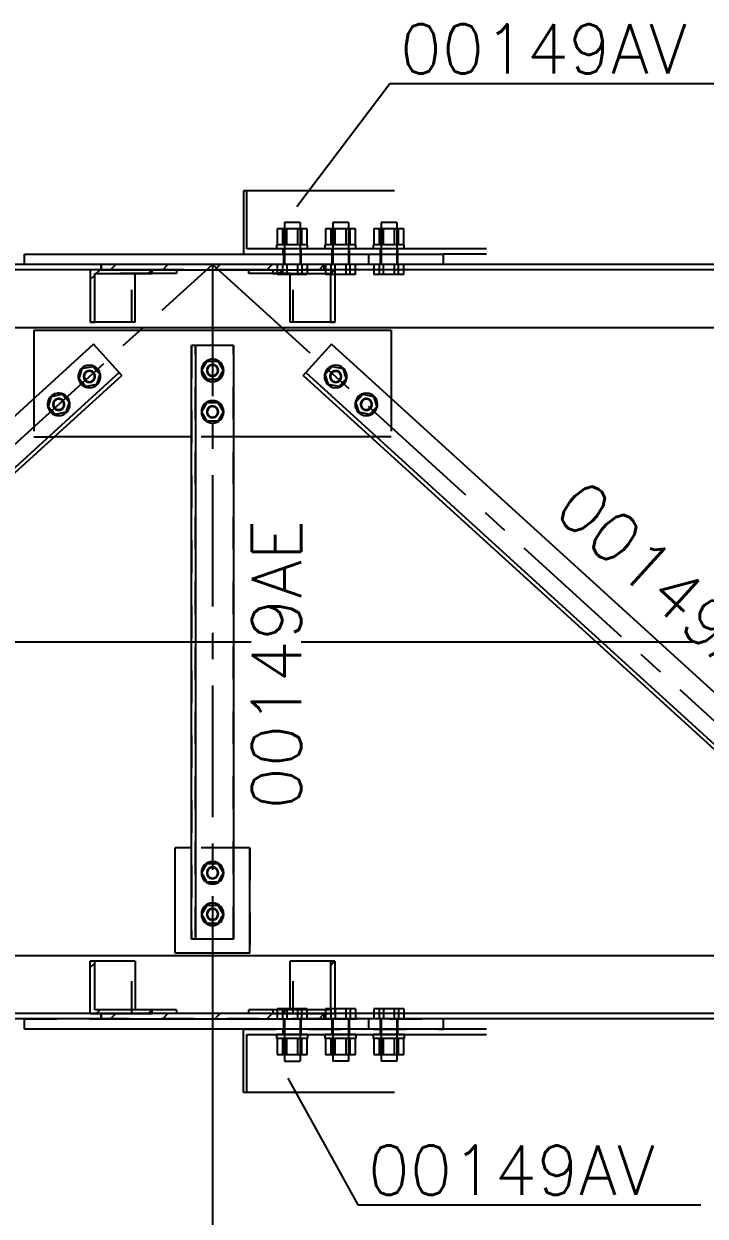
# Model space of a CAD drawing. Header units: millimetres. Extents: x 505 to 1346, y 20403 to 20997.
# Drawn here: x 955.8 to 996.9, y 20442 to 20513.9 of the extents above; entities that cross this region are included whole.
import ezdxf

# ---------------------------------------------------------------- set-up
doc = ezdxf.new("R2010")
doc.units = ezdxf.units.MM
doc.linetypes.add('CENTER', pattern=[12.7, 7.9375, -1.5875, 1.5875, -1.5875])
doc.linetypes.add('DXK_LINE_DOT2', pattern=[3.9198, 1.9599, -1.9599])
doc.styles.add('RomanS', font='ROMANS__.TTF', dxfattribs={"height": 0.2})

# ---------------------------------------------------------------- blocks, each defined once
blk = doc.blocks.new('Part-110200292-64585 - 64510')
at = {"color": 3, "linetype": 'Continuous'}
for p, q in [((978.181, 20503.783), (969.072, 20503.783)), ((969.072, 20503.783), (969.072, 20499.973)), ((969.27, 20500.288), (969.27, 20503.783)), ((983.737, 20500.288), (969.27, 20500.288)), ((971.469, 20499.973), (971.469, 20500.288)), ((983.737, 20499.973), (981.111, 20499.973))]:
    blk.add_line(p, q, dxfattribs=at)
at = {"color": 7, "linetype": 'DXK_LINE_DOT2'}
blk.add_line((969.072, 20499.973), (981.111, 20499.973), dxfattribs=at)
blk = doc.blocks.new('Part-110200292-64713 - 64510')
at = {"color": 3, "linetype": 'Continuous'}
for p, q in [((955.861, 20453.223), (955.861, 20453.848)), ((976.611, 20453.848), (976.611, 20453.223)), ((981.111, 20453.848), (981.111, 20453.223)), ((981.111, 20453.223), (955.861, 20453.223))]:
    blk.add_line(p, q, dxfattribs=at)
at = {"color": 7, "linetype": 'DXK_LINE_DOT2'}
for p, q in [((955.861, 20453.848), (960.485, 20453.848)), ((973.95, 20453.848), (981.111, 20453.848))]:
    blk.add_line(p, q, dxfattribs=at)
blk = doc.blocks.new('Part-110200292-64553 - 64510')
at = {"linetype": 'Continuous'}
h = blk.add_hatch(dxfattribs=at)
h.set_pattern_fill('', scale=0.7, style=0, pattern_type=0)
h.set_pattern_definition([(45, (963.5693, 20499.0335), (-1.5715, 1.5715), [])])
h.paths.add_polyline_path([(963.569, 20498.798), (963.569, 20499.033), (959.825, 20499.033), (959.825, 20495.858), (960.102, 20495.858), (960.102, 20498.798)])
at = {"color": 7, "linetype": 'DXK_LINE_DOT2'}
for p, q in [((965.033, 20499.033), (959.825, 20499.033)), ((962.34, 20495.858), (962.34, 20499.033)), ((963.569, 20498.798), (960.102, 20498.798)), ((960.102, 20495.858), (959.825, 20495.858))]:
    blk.add_line(p, q, dxfattribs=at)
at = {"color": 3, "linetype": 'Continuous'}
for p, q in [((963.569, 20499.033), (959.825, 20499.033)), ((959.825, 20499.033), (959.825, 20495.858)), ((963.569, 20498.798), (963.569, 20499.033)), ((965.033, 20499.033), (965.033, 20498.798)), ((960.102, 20495.858), (960.102, 20498.798)), ((960.102, 20498.798), (963.569, 20498.798)), ((962.54, 20495.858), (962.54, 20498.798)), ((965.033, 20498.798), (963.569, 20498.798)), ((959.825, 20495.858), (960.102, 20495.858)), ((962.54, 20495.858), (960.102, 20495.858))]:
    blk.add_line(p, q, dxfattribs=at)
blk = doc.blocks.new('Part-110200292-64554 - 64510')
at = {"linetype": 'Continuous'}
h = blk.add_hatch(dxfattribs=at)
h.set_pattern_fill('', scale=0.7, style=0, pattern_type=0)
h.set_pattern_definition([(45, (974.5943, 20499.0335), (-1.5715, 1.5715), [])])
h.paths.add_polyline_path([(974.594, 20495.858), (974.594, 20499.033), (970.85, 20499.033), (970.85, 20498.798), (974.317, 20498.798), (974.317, 20495.858)])
at = {"color": 3, "linetype": 'Continuous'}
for p, q in [((969.391, 20498.798), (969.391, 20499.033)), ((970.85, 20499.033), (974.594, 20499.033)), ((970.85, 20499.033), (970.85, 20498.798)), ((974.594, 20499.033), (974.594, 20495.858)), ((970.85, 20498.798), (969.391, 20498.798)), ((970.85, 20498.798), (974.317, 20498.798)), ((971.884, 20495.858), (971.884, 20498.798)), ((974.317, 20498.798), (974.317, 20495.858)), ((974.317, 20495.858), (971.884, 20495.858)), ((974.317, 20495.858), (974.594, 20495.858))]:
    blk.add_line(p, q, dxfattribs=at)
at = {"color": 7, "linetype": 'DXK_LINE_DOT2'}
for p, q in [((974.594, 20499.033), (969.391, 20499.033)), ((972.083, 20495.858), (972.083, 20499.033)), ((971.884, 20498.798), (970.85, 20498.798)), ((971.884, 20498.798), (974.317, 20498.798)), ((974.594, 20495.858), (974.317, 20495.858))]:
    blk.add_line(p, q, dxfattribs=at)
blk = doc.blocks.new('Part-110200292-64569 - 64510')
at = {"color": 7, "linetype": 'CENTER'}
blk.add_line((967.21, 20499.348), (967.21, 20453.848), dxfattribs=at)
at = {"color": 3, "linetype": 'Continuous'}
for p, q in [((966.175, 20494.458), (965.94, 20494.458)), ((965.94, 20458.658), (965.94, 20494.458)), ((966.175, 20494.458), (966.175, 20458.658)), ((968.48, 20494.458), (966.175, 20494.458)), ((968.48, 20494.458), (968.48, 20458.658)), ((966.175, 20458.658), (965.94, 20458.658)), ((968.48, 20458.658), (966.175, 20458.658))]:
    blk.add_line(p, q, dxfattribs=at)
at = {"color": 7, "linetype": 'DXK_LINE_DOT2'}
for p, q in [((965.94, 20494.458), (965.94, 20458.658)), ((966.175, 20458.658), (966.175, 20494.458)), ((968.48, 20458.658), (968.48, 20494.458))]:
    blk.add_line(p, q, dxfattribs=at)
blk = doc.blocks.new('Part-110200292-64581 - 64510')
at = {"color": 7, "linetype": 'CENTER'}
blk.add_line((917.212, 20453.848), (967.212, 20499.351), dxfattribs=at)
at = {"color": 3, "linetype": 'Continuous'}
for p, q in [((960.037, 20494.538), (922.674, 20460.537)), ((961.746, 20492.66), (960.037, 20494.538)), ((961.588, 20492.834), (924.226, 20458.832)), ((961.746, 20492.66), (924.384, 20458.658)), ((924.384, 20458.658), (922.674, 20460.537))]:
    blk.add_line(p, q, dxfattribs=at)
blk = doc.blocks.new('Part-110200292-64582 - 64510')
at = {"color": 7, "linetype": 'CENTER'}
blk.add_line((967.208, 20499.351), (1017.207, 20453.848), dxfattribs=at)
at = {"color": 3, "linetype": 'Continuous'}
for p, q in [((974.382, 20494.538), (972.831, 20492.834)), ((1011.745, 20460.537), (974.382, 20494.538)), ((972.673, 20492.66), (972.831, 20492.834)), ((1010.035, 20458.658), (972.673, 20492.66)), ((1010.193, 20458.832), (972.831, 20492.834)), ((1011.745, 20460.537), (1010.193, 20458.832)), ((1010.035, 20458.658), (1010.193, 20458.832))]:
    blk.add_line(p, q, dxfattribs=at)
blk = doc.blocks.new('Part-110200292-64604 - 64510')
at = {"color": 3, "linetype": 'Continuous'}
for p, q in [((960.485, 20499.348), (923.938, 20499.348)), ((959.825, 20499.033), (924.595, 20499.033)), ((1010.474, 20499.348), (973.95, 20499.348)), ((1009.825, 20499.033), (974.594, 20499.033)), ((551.248, 20495.538), (1036.416, 20495.538))]:
    blk.add_line(p, q, dxfattribs=at)
at = {"color": 7, "linetype": 'DXK_LINE_DOT2'}
for p, q in [((973.95, 20499.348), (960.485, 20499.348)), ((969.391, 20499.033), (965.033, 20499.033))]:
    blk.add_line(p, q, dxfattribs=at)
blk = doc.blocks.new('Part-110200292-64606 - 64510')
at = {"color": 3, "linetype": 'Continuous'}
for p, q in [((955.861, 20499.348), (955.861, 20499.973)), ((955.861, 20499.973), (981.111, 20499.973)), ((976.611, 20499.973), (976.611, 20499.348)), ((981.111, 20499.973), (981.111, 20499.348))]:
    blk.add_line(p, q, dxfattribs=at)
at = {"color": 7, "linetype": 'DXK_LINE_DOT2'}
for p, q in [((960.485, 20499.348), (955.861, 20499.348)), ((981.111, 20499.348), (973.95, 20499.348))]:
    blk.add_line(p, q, dxfattribs=at)
blk = doc.blocks.new('Bolt-110200292-64607 - 64510')
at = {"color": 3, "linetype": 'Continuous'}
for p, q in [((971.549, 20501.888), (971.549, 20500.288)), ((972.49, 20501.888), (971.549, 20501.888)), ((972.464, 20501.888), (972.49, 20501.888)), ((972.49, 20501.888), (972.49, 20500.288)), ((974.464, 20501.888), (974.464, 20500.288)), ((975.405, 20501.888), (974.464, 20501.888)), ((975.379, 20501.888), (975.405, 20501.888)), ((975.405, 20501.888), (975.405, 20500.288)), ((977.379, 20501.888), (977.379, 20500.288)), ((978.32, 20501.888), (977.379, 20501.888)), ((978.294, 20501.888), (978.32, 20501.888)), ((978.32, 20501.888), (978.32, 20500.288)), ((972.925, 20501.491), (971.114, 20501.491)), ((971.114, 20501.491), (971.114, 20500.538)), ((971.691, 20500.538), (971.691, 20501.491)), ((972.596, 20500.538), (972.596, 20501.491)), ((972.925, 20500.538), (972.925, 20501.491)), ((975.839, 20501.491), (974.029, 20501.491)), ((974.029, 20501.491), (974.029, 20500.538)), ((974.605, 20500.538), (974.605, 20501.491)), ((975.511, 20500.538), (975.511, 20501.491)), ((975.839, 20500.538), (975.839, 20501.491)), ((978.754, 20501.491), (976.944, 20501.491)), ((976.944, 20501.491), (976.944, 20500.538)), ((977.52, 20500.538), (977.52, 20501.491)), ((978.426, 20500.538), (978.426, 20501.491)), ((978.754, 20500.538), (978.754, 20501.491)), ((971.098, 20500.288), (971.098, 20500.538)), ((972.941, 20500.538), (971.098, 20500.538)), ((972.941, 20500.288), (972.941, 20500.538)), ((974.013, 20500.288), (974.013, 20500.538)), ((975.855, 20500.538), (974.013, 20500.538)), ((975.855, 20500.288), (975.855, 20500.538)), ((976.928, 20500.288), (976.928, 20500.538)), ((978.77, 20500.538), (976.928, 20500.538)), ((978.77, 20500.288), (978.77, 20500.538))]:
    blk.add_line(p, q, dxfattribs=at)
at = {"color": 3, "linetype": 'DXK_LINE_DOT2'}
for p, q in [((971.443, 20500.538), (971.443, 20501.491)), ((972.348, 20500.538), (972.348, 20501.491)), ((974.358, 20500.538), (974.358, 20501.491)), ((975.263, 20500.538), (975.263, 20501.491)), ((977.273, 20500.538), (977.273, 20501.491)), ((978.178, 20500.538), (978.178, 20501.491)), ((972.941, 20500.288), (971.098, 20500.288)), ((971.495, 20500.288), (971.495, 20499.348)), ((971.549, 20500.288), (971.549, 20499.348)), ((972.49, 20500.288), (972.49, 20499.348)), ((972.543, 20500.288), (972.543, 20499.348)), ((975.855, 20500.288), (974.013, 20500.288)), ((974.41, 20500.288), (974.41, 20499.348)), ((974.464, 20500.288), (974.464, 20499.348)), ((975.405, 20500.288), (975.405, 20499.348)), ((975.458, 20500.288), (975.458, 20499.348)), ((978.77, 20500.288), (976.928, 20500.288)), ((977.325, 20500.288), (977.325, 20499.348)), ((977.379, 20500.288), (977.379, 20499.348)), ((978.32, 20500.288), (978.32, 20499.348)), ((978.373, 20500.288), (978.373, 20499.348)), ((971.115, 20499.348), (971.115, 20498.735)), ((971.444, 20498.735), (971.444, 20499.348)), ((971.691, 20499.348), (971.691, 20498.735)), ((972.347, 20498.735), (972.347, 20499.348)), ((972.595, 20499.348), (972.595, 20498.735)), ((972.923, 20499.348), (972.923, 20498.735)), ((974.03, 20499.348), (974.03, 20498.735)), ((974.358, 20498.735), (974.358, 20499.348)), ((974.606, 20498.735), (974.606, 20499.348)), ((975.262, 20498.735), (975.262, 20499.348)), ((975.51, 20498.735), (975.51, 20499.348)), ((975.838, 20498.735), (975.838, 20499.348)), ((976.945, 20499.348), (976.945, 20498.735)), ((977.273, 20498.735), (977.273, 20499.348)), ((977.521, 20498.735), (977.521, 20499.348)), ((978.177, 20498.735), (978.177, 20499.348)), ((978.425, 20498.735), (978.425, 20499.348)), ((978.753, 20498.735), (978.753, 20499.348)), ((972.923, 20498.735), (971.115, 20498.735)), ((975.838, 20498.735), (974.03, 20498.735)), ((978.753, 20498.735), (976.945, 20498.735))]:
    blk.add_line(p, q, dxfattribs=at)
blk = doc.blocks.new('Part-110200292-64663 - 64510')
at = {"linetype": 'Continuous'}
h = blk.add_hatch(dxfattribs=at)
h.set_pattern_fill('', scale=0.7, style=0, pattern_type=0)
h.set_pattern_definition([(45, (973.9496, 20499.3485), (-1.57154, 1.57154), [])])
h.paths.add_polyline_path([(973.95, 20499.033), (973.95, 20499.348), (960.485, 20499.348), (960.485, 20499.033)])
at = {"color": 7, "linetype": 'DXK_LINE_DOT2'}
for p, q in [((960.485, 20499.348), (960.485, 20499.033)), ((973.95, 20499.033), (973.95, 20499.348))]:
    blk.add_line(p, q, dxfattribs=at)
at = {"color": 3, "linetype": 'Continuous'}
for p, q in [((960.485, 20499.033), (960.485, 20499.348)), ((973.95, 20499.348), (960.485, 20499.348)), ((960.485, 20499.033), (973.95, 20499.033)), ((973.95, 20499.033), (973.95, 20499.348))]:
    blk.add_line(p, q, dxfattribs=at)
blk = doc.blocks.new('Bolt-110200292-64786 - 64510')
at = {"color": 3, "linetype": 'Continuous'}
for p, q in [((959.155, 20492.453), (959.35, 20493.064)), ((959.35, 20493.064), (959.977, 20493.201)), ((959.977, 20493.201), (960.409, 20492.726)), ((960.409, 20492.726), (960.214, 20492.115)), ((959.587, 20491.979), (959.155, 20492.453)), ((960.214, 20492.115), (959.587, 20491.979)), ((957.306, 20490.77), (957.501, 20491.381)), ((957.501, 20491.381), (958.128, 20491.518)), ((958.128, 20491.518), (958.56, 20491.044)), ((957.738, 20490.296), (957.306, 20490.77)), ((958.365, 20490.433), (957.738, 20490.296)), ((958.56, 20491.044), (958.365, 20490.433))]:
    blk.add_line(p, q, dxfattribs=at)
at = {"color": 3, "linetype": 'DXK_LINE_DOT2'}
for p, q in [((959.156, 20492.453), (959.351, 20493.064)), ((959.351, 20493.064), (959.977, 20493.2)), ((959.977, 20493.2), (960.408, 20492.726)), ((960.408, 20492.726), (960.213, 20492.116)), ((959.587, 20491.979), (959.156, 20492.453)), ((960.213, 20492.116), (959.587, 20491.979)), ((957.307, 20490.77), (957.502, 20491.381)), ((957.502, 20491.381), (958.128, 20491.518)), ((958.128, 20491.518), (958.559, 20491.044)), ((957.738, 20490.296), (957.307, 20490.77)), ((958.364, 20490.433), (957.738, 20490.296)), ((958.559, 20491.044), (958.364, 20490.433))]:
    blk.add_line(p, q, dxfattribs=at)
at = {"color": 3, "linetype": 'Continuous'}
for centre, radius, start, end in [((959.782, 20492.59), 0.675, 342.30372, 162.30372), ((959.782, 20492.59), 0.675, 312.30372, 132.30372), ((959.782, 20492.59), 0.675, 132.30372, 312.30372), ((959.782, 20492.59), 0.675, 162.30372, 342.30372), ((959.782, 20492.59), 0.35, 42.30372, 222.30372), ((959.782, 20492.59), 0.317, 162.30372, 342.30372), ((959.782, 20492.59), 0.317, 342.30372, 162.30372), ((959.782, 20492.59), 0.35, 222.30372, 42.30372), ((957.933, 20490.907), 0.675, 132.30372, 312.30372), ((957.933, 20490.907), 0.675, 162.30372, 342.30372), ((957.933, 20490.907), 0.675, 342.30372, 162.30372), ((957.933, 20490.907), 0.675, 312.30372, 132.30372), ((957.933, 20490.907), 0.35, 42.30372, 222.30372), ((957.933, 20490.907), 0.317, 342.30372, 162.30372), ((957.933, 20490.907), 0.35, 222.30372, 42.30372), ((957.933, 20490.907), 0.317, 162.30372, 342.30372)]:
    blk.add_arc(centre, radius, start, end, dxfattribs=at)
at = {"color": 3, "linetype": 'DXK_LINE_DOT2'}
for centre, radius, start, end in [((959.782, 20492.59), 0.35, 24.30372, 204.30372), ((959.782, 20492.59), 0.35, 204.30372, 24.30372), ((959.782, 20492.59), 0.317, 132.30372, 312.30372), ((959.782, 20492.59), 0.317, 312.30372, 132.30372), ((957.933, 20490.907), 0.35, 24.30372, 204.30372), ((957.933, 20490.907), 0.35, 204.30372, 24.30372), ((957.933, 20490.907), 0.317, 132.30372, 312.30372), ((957.933, 20490.907), 0.317, 312.30372, 132.30372)]:
    blk.add_arc(centre, radius, start, end, dxfattribs=at)
blk = doc.blocks.new('Part-110200292-64699 - 64510')
at = {"linetype": 'Continuous'}
h = blk.add_hatch(dxfattribs=at)
h.set_pattern_fill('', scale=0.7, style=0, pattern_type=0)
h.set_pattern_definition([(45, (963.5693, 20454.3985), (-1.5715, 1.5715), [])])
h.paths.add_polyline_path([(963.569, 20454.163), (963.569, 20454.398), (960.102, 20454.398), (960.102, 20457.338), (959.825, 20457.338), (959.825, 20454.163)])
at = {"color": 7, "linetype": 'DXK_LINE_DOT2'}
for p, q in [((960.102, 20457.338), (959.825, 20457.338)), ((962.34, 20454.163), (962.34, 20457.338)), ((963.569, 20454.398), (960.102, 20454.398)), ((965.033, 20454.163), (959.825, 20454.163))]:
    blk.add_line(p, q, dxfattribs=at)
at = {"color": 3, "linetype": 'Continuous'}
for p, q in [((959.825, 20454.163), (959.825, 20457.338)), ((960.102, 20457.338), (959.825, 20457.338)), ((962.54, 20457.338), (960.102, 20457.338)), ((960.102, 20454.398), (960.102, 20457.338)), ((962.54, 20457.338), (962.54, 20454.398)), ((963.569, 20454.398), (960.102, 20454.398)), ((965.033, 20454.398), (963.569, 20454.398)), ((963.569, 20454.163), (963.569, 20454.398)), ((965.033, 20454.398), (965.033, 20454.163)), ((959.825, 20454.163), (963.569, 20454.163))]:
    blk.add_line(p, q, dxfattribs=at)
blk = doc.blocks.new('Part-110200292-64700 - 64510')
at = {"linetype": 'Continuous'}
h = blk.add_hatch(dxfattribs=at)
h.set_pattern_fill('', scale=0.7, style=0, pattern_type=0)
h.set_pattern_definition([(45, (974.5943, 20457.3385), (-1.5715, 1.5715), [])])
h.paths.add_polyline_path([(974.594, 20454.163), (974.594, 20457.338), (974.317, 20457.338), (974.317, 20454.398), (970.85, 20454.398), (970.85, 20454.163)])
at = {"color": 3, "linetype": 'Continuous'}
for p, q in [((974.317, 20457.338), (971.884, 20457.338)), ((971.884, 20454.398), (971.884, 20457.338)), ((974.317, 20457.338), (974.594, 20457.338)), ((974.317, 20457.338), (974.317, 20454.398)), ((974.594, 20457.338), (974.594, 20454.163)), ((969.391, 20454.163), (969.391, 20454.398)), ((970.85, 20454.398), (969.391, 20454.398)), ((974.317, 20454.398), (970.85, 20454.398)), ((970.85, 20454.398), (970.85, 20454.163)), ((970.85, 20454.163), (974.594, 20454.163))]:
    blk.add_line(p, q, dxfattribs=at)
at = {"color": 7, "linetype": 'DXK_LINE_DOT2'}
for p, q in [((972.083, 20454.163), (972.083, 20457.338)), ((974.594, 20457.338), (974.317, 20457.338)), ((974.317, 20454.398), (970.85, 20454.398)), ((974.594, 20454.163), (969.391, 20454.163))]:
    blk.add_line(p, q, dxfattribs=at)
blk = doc.blocks.new('Part-110200292-64711 - 64510')
at = {"color": 3, "linetype": 'Continuous'}
for p, q in [((1036.416, 20457.658), (551.248, 20457.658)), ((960.485, 20453.848), (923.938, 20453.848)), ((959.825, 20454.163), (924.595, 20454.163)), ((1010.474, 20453.848), (973.95, 20453.848)), ((1009.825, 20454.163), (974.594, 20454.163))]:
    blk.add_line(p, q, dxfattribs=at)
at = {"color": 7, "linetype": 'DXK_LINE_DOT2'}
for p, q in [((973.95, 20453.848), (960.485, 20453.848)), ((969.391, 20454.163), (965.033, 20454.163))]:
    blk.add_line(p, q, dxfattribs=at)
blk = doc.blocks.new('Part-110200292-64726 - 64510')
at = {"linetype": 'Continuous'}
h = blk.add_hatch(dxfattribs=at)
h.set_pattern_fill('', scale=0.7, style=0, pattern_type=0)
h.set_pattern_definition([(45, (973.9496, 20454.1635), (-1.57154, 1.57154), [])])
h.paths.add_polyline_path([(973.95, 20453.848), (973.95, 20454.163), (960.485, 20454.163), (960.485, 20453.848)])
at = {"color": 7, "linetype": 'DXK_LINE_DOT2'}
for p, q in [((960.485, 20454.163), (960.485, 20453.848)), ((973.95, 20453.848), (973.95, 20454.163))]:
    blk.add_line(p, q, dxfattribs=at)
at = {"color": 3, "linetype": 'Continuous'}
for p, q in [((960.485, 20453.848), (960.485, 20454.163)), ((973.95, 20454.163), (960.485, 20454.163)), ((960.485, 20453.848), (973.95, 20453.848)), ((973.95, 20453.848), (973.95, 20454.163))]:
    blk.add_line(p, q, dxfattribs=at)
blk = doc.blocks.new('Part-110200292-64752 - 64510')
at = {"color": 3, "linetype": 'Continuous'}
for p, q in [((969.072, 20449.413), (969.072, 20453.223)), ((971.469, 20452.908), (971.469, 20453.223)), ((983.737, 20453.223), (981.111, 20453.223)), ((969.27, 20449.413), (969.27, 20452.908)), ((969.27, 20452.908), (983.737, 20452.908)), ((978.181, 20449.413), (969.072, 20449.413))]:
    blk.add_line(p, q, dxfattribs=at)
at = {"color": 7, "linetype": 'DXK_LINE_DOT2'}
blk.add_line((969.072, 20453.223), (981.111, 20453.223), dxfattribs=at)
blk = doc.blocks.new('Bolt-110200292-64754 - 64510')
at = {"color": 3, "linetype": 'DXK_LINE_DOT2'}
for p, q in [((972.923, 20454.462), (971.115, 20454.462)), ((971.115, 20454.462), (971.115, 20453.848)), ((971.444, 20453.848), (971.444, 20454.462)), ((971.691, 20454.462), (971.691, 20453.848)), ((972.347, 20453.848), (972.347, 20454.462)), ((972.595, 20453.848), (972.595, 20454.462)), ((972.923, 20453.848), (972.923, 20454.462)), ((975.838, 20454.462), (974.03, 20454.462)), ((974.03, 20454.462), (974.03, 20453.848)), ((974.358, 20453.848), (974.358, 20454.462)), ((974.606, 20454.462), (974.606, 20453.848)), ((975.262, 20453.848), (975.262, 20454.462)), ((975.51, 20454.462), (975.51, 20453.848)), ((975.838, 20454.462), (975.838, 20453.848)), ((978.753, 20454.462), (976.945, 20454.462)), ((976.945, 20454.462), (976.945, 20453.848)), ((977.273, 20453.848), (977.273, 20454.462)), ((977.521, 20454.462), (977.521, 20453.848)), ((978.177, 20453.848), (978.177, 20454.462)), ((978.425, 20454.462), (978.425, 20453.848)), ((978.753, 20454.462), (978.753, 20453.848)), ((971.495, 20453.848), (971.495, 20452.908)), ((971.549, 20453.848), (971.549, 20452.908)), ((972.49, 20453.848), (972.49, 20452.908)), ((972.543, 20453.848), (972.543, 20452.908)), ((974.41, 20453.848), (974.41, 20452.908)), ((974.464, 20453.848), (974.464, 20452.908)), ((975.405, 20453.848), (975.405, 20452.908)), ((975.458, 20453.848), (975.458, 20452.908)), ((977.325, 20453.848), (977.325, 20452.908)), ((977.379, 20453.848), (977.379, 20452.908)), ((978.32, 20453.848), (978.32, 20452.908)), ((978.373, 20453.848), (978.373, 20452.908)), ((972.941, 20452.908), (971.098, 20452.908)), ((971.443, 20451.706), (971.443, 20452.658)), ((972.348, 20451.706), (972.348, 20452.658)), ((975.855, 20452.908), (974.013, 20452.908)), ((974.358, 20451.706), (974.358, 20452.658)), ((975.263, 20451.706), (975.263, 20452.658)), ((978.77, 20452.908), (976.928, 20452.908)), ((977.273, 20451.706), (977.273, 20452.658)), ((978.178, 20451.706), (978.178, 20452.658))]:
    blk.add_line(p, q, dxfattribs=at)
at = {"color": 3, "linetype": 'Continuous'}
for p, q in [((971.098, 20452.658), (971.098, 20452.908)), ((972.941, 20452.658), (971.098, 20452.658)), ((971.114, 20452.658), (971.114, 20451.706)), ((971.549, 20452.908), (971.549, 20451.308)), ((971.691, 20451.706), (971.691, 20452.658)), ((972.49, 20452.908), (972.49, 20451.308)), ((972.596, 20451.706), (972.596, 20452.658)), ((972.925, 20451.706), (972.925, 20452.658)), ((972.941, 20452.908), (972.941, 20452.658)), ((974.013, 20452.658), (974.013, 20452.908)), ((975.855, 20452.658), (974.013, 20452.658)), ((974.029, 20452.658), (974.029, 20451.706)), ((974.464, 20452.908), (974.464, 20451.308)), ((974.605, 20451.706), (974.605, 20452.658)), ((975.405, 20452.908), (975.405, 20451.308)), ((975.511, 20451.706), (975.511, 20452.658)), ((975.839, 20451.706), (975.839, 20452.658)), ((975.855, 20452.908), (975.855, 20452.658)), ((976.928, 20452.658), (976.928, 20452.908)), ((978.77, 20452.658), (976.928, 20452.658)), ((976.944, 20452.658), (976.944, 20451.706)), ((977.379, 20452.908), (977.379, 20451.308)), ((977.52, 20451.706), (977.52, 20452.658)), ((978.32, 20452.908), (978.32, 20451.308)), ((978.426, 20451.706), (978.426, 20452.658)), ((978.754, 20451.706), (978.754, 20452.658)), ((978.77, 20452.908), (978.77, 20452.658)), ((971.114, 20451.706), (972.925, 20451.706)), ((974.029, 20451.706), (975.839, 20451.706)), ((976.944, 20451.706), (978.754, 20451.706)), ((971.549, 20451.308), (972.49, 20451.308)), ((975.405, 20451.308), (974.464, 20451.308)), ((978.32, 20451.308), (977.379, 20451.308))]:
    blk.add_line(p, q, dxfattribs=at)
blk = doc.blocks.new('Part-110200292-64783 - 64510')
at = {"color": 3, "linetype": 'Continuous'}
for p, q in [((956.433, 20495.388), (977.986, 20495.388)), ((956.433, 20495.388), (956.433, 20491.259)), ((977.986, 20495.388), (977.986, 20491.259)), ((965.94, 20488.958), (957.679, 20488.958)), ((976.741, 20488.958), (968.48, 20488.958))]:
    blk.add_line(p, q, dxfattribs=at)
at = {"color": 7, "linetype": 'DXK_LINE_DOT2'}
for p, q in [((956.433, 20491.259), (956.433, 20488.958)), ((977.986, 20491.259), (977.986, 20488.958)), ((956.433, 20488.958), (957.679, 20488.958)), ((968.48, 20488.958), (965.94, 20488.958)), ((977.986, 20488.958), (976.741, 20488.958))]:
    blk.add_line(p, q, dxfattribs=at)
blk = doc.blocks.new('Bolt-110200292-64784 - 64510')
at = {"color": 3, "linetype": 'Continuous'}
for p, q in [((974.01, 20492.726), (974.442, 20493.201)), ((974.205, 20492.115), (974.01, 20492.726)), ((974.442, 20493.201), (975.069, 20493.064)), ((975.069, 20493.064), (975.264, 20492.453)), ((974.832, 20491.979), (974.205, 20492.115)), ((975.264, 20492.453), (974.832, 20491.979)), ((975.859, 20491.044), (976.291, 20491.518)), ((976.291, 20491.518), (976.918, 20491.381)), ((976.918, 20491.381), (977.113, 20490.77)), ((976.054, 20490.433), (975.859, 20491.044)), ((976.681, 20490.296), (976.054, 20490.433)), ((977.113, 20490.77), (976.681, 20490.296))]:
    blk.add_line(p, q, dxfattribs=at)
at = {"color": 3, "linetype": 'DXK_LINE_DOT2'}
for p, q in [((974.011, 20492.726), (974.442, 20493.2)), ((974.206, 20492.116), (974.011, 20492.726)), ((974.442, 20493.2), (975.068, 20493.064)), ((975.068, 20493.064), (975.263, 20492.453)), ((974.832, 20491.979), (974.206, 20492.116)), ((975.263, 20492.453), (974.832, 20491.979)), ((975.86, 20491.044), (976.291, 20491.518)), ((976.291, 20491.518), (976.917, 20491.381)), ((976.917, 20491.381), (977.112, 20490.77)), ((976.055, 20490.433), (975.86, 20491.044)), ((976.681, 20490.296), (976.055, 20490.433)), ((977.112, 20490.77), (976.681, 20490.296))]:
    blk.add_line(p, q, dxfattribs=at)
at = {"color": 3, "linetype": 'Continuous'}
for centre, radius, start, end in [((974.637, 20492.59), 0.675, 77.69628, 257.69628), ((974.637, 20492.59), 0.675, 47.69628, 227.69628), ((974.637, 20492.59), 0.675, 257.69628, 77.69628), ((974.637, 20492.59), 0.675, 227.69628, 47.69628), ((974.637, 20492.59), 0.35, 137.69628, 317.69628), ((974.637, 20492.59), 0.317, 77.69628, 257.69628), ((974.637, 20492.59), 0.35, 317.69628, 137.69628), ((974.637, 20492.59), 0.317, 257.69628, 77.69628), ((976.486, 20490.907), 0.675, 77.69628, 257.69628), ((976.486, 20490.907), 0.675, 47.69628, 227.69628), ((976.486, 20490.907), 0.675, 227.69628, 47.69628), ((976.486, 20490.907), 0.35, 137.69628, 317.69628), ((976.486, 20490.907), 0.317, 77.69628, 257.69628), ((976.486, 20490.907), 0.35, 317.69628, 137.69628), ((976.486, 20490.907), 0.675, 257.69628, 77.69628), ((976.486, 20490.907), 0.317, 257.69628, 77.69628)]:
    blk.add_arc(centre, radius, start, end, dxfattribs=at)
at = {"color": 3, "linetype": 'DXK_LINE_DOT2'}
for centre, radius, start, end in [((974.637, 20492.59), 0.35, 119.69628, 299.69628), ((974.637, 20492.59), 0.317, 47.69628, 227.69628), ((974.637, 20492.59), 0.317, 227.69628, 47.69628), ((974.637, 20492.59), 0.35, 299.69628, 119.69628), ((976.486, 20490.907), 0.35, 119.69628, 299.69628), ((976.486, 20490.907), 0.317, 47.69628, 227.69628), ((976.486, 20490.907), 0.317, 227.69628, 47.69628), ((976.486, 20490.907), 0.35, 299.69628, 119.69628)]:
    blk.add_arc(centre, radius, start, end, dxfattribs=at)
blk = doc.blocks.new('Bolt-110200292-64785 - 64510')
at = {"color": 3, "linetype": 'Continuous'}
for p, q in [((966.569, 20492.958), (966.889, 20493.514)), ((966.889, 20493.514), (967.531, 20493.514)), ((967.531, 20493.514), (967.851, 20492.958)), ((966.889, 20492.403), (966.569, 20492.958)), ((967.851, 20492.958), (967.531, 20492.403)), ((967.531, 20492.403), (966.889, 20492.403)), ((966.569, 20490.458), (966.889, 20491.014)), ((966.889, 20489.903), (966.569, 20490.458)), ((966.889, 20491.014), (967.531, 20491.014)), ((967.531, 20491.014), (967.851, 20490.458)), ((967.851, 20490.458), (967.531, 20489.903)), ((967.531, 20489.903), (966.889, 20489.903))]:
    blk.add_line(p, q, dxfattribs=at)
at = {"color": 3, "linetype": 'DXK_LINE_DOT2'}
for p, q in [((966.569, 20492.958), (966.89, 20493.513)), ((966.89, 20493.513), (967.53, 20493.513)), ((967.53, 20493.513), (967.851, 20492.958)), ((966.89, 20492.403), (966.569, 20492.958)), ((967.851, 20492.958), (967.53, 20492.403)), ((967.53, 20492.403), (966.89, 20492.403)), ((966.569, 20490.458), (966.89, 20491.013)), ((966.89, 20489.903), (966.569, 20490.458)), ((966.89, 20491.013), (967.53, 20491.013)), ((967.53, 20491.013), (967.851, 20490.458)), ((967.851, 20490.458), (967.53, 20489.903)), ((967.53, 20489.903), (966.89, 20489.903))]:
    blk.add_line(p, q, dxfattribs=at)
at = {"color": 3, "linetype": 'Continuous'}
for centre, radius, start, end in [((967.21, 20492.958), 0.675, 30, 210), ((967.21, 20492.958), 0.675, 0, 180), ((967.21, 20492.958), 0.675, 210, 30), ((967.21, 20492.958), 0.35, 90, 270), ((967.21, 20492.958), 0.317, 30, 210), ((967.21, 20492.958), 0.35, 270, 90), ((967.21, 20492.958), 0.675, 180, 0), ((967.21, 20492.958), 0.317, 210, 30), ((967.21, 20490.458), 0.675, 30, 210), ((967.21, 20490.458), 0.675, 0, 180), ((967.21, 20490.458), 0.675, 180, 0), ((967.21, 20490.458), 0.675, 210, 30), ((967.21, 20490.458), 0.35, 90, 270), ((967.21, 20490.458), 0.317, 30, 210), ((967.21, 20490.458), 0.317, 210, 30), ((967.21, 20490.458), 0.35, 270, 90)]:
    blk.add_arc(centre, radius, start, end, dxfattribs=at)
at = {"color": 3, "linetype": 'DXK_LINE_DOT2'}
for centre, radius, start, end in [((967.21, 20492.958), 0.35, 72, 252), ((967.21, 20492.958), 0.317, 0, 180), ((967.21, 20492.958), 0.35, 252, 72), ((967.21, 20492.958), 0.317, 180, 0), ((967.21, 20490.458), 0.35, 72, 252), ((967.21, 20490.458), 0.317, 0, 180), ((967.21, 20490.458), 0.317, 180, 0), ((967.21, 20490.458), 0.35, 252, 72)]:
    blk.add_arc(centre, radius, start, end, dxfattribs=at)
blk = doc.blocks.new('Part-110200292-64803 - 64510')
at = {"color": 3, "linetype": 'Continuous'}
for p, q in [((964.96, 20457.808), (964.96, 20464.158)), ((965.94, 20464.158), (964.96, 20464.158)), ((969.46, 20464.158), (968.48, 20464.158)), ((969.46, 20457.808), (969.46, 20464.158)), ((969.46, 20457.808), (964.96, 20457.808))]:
    blk.add_line(p, q, dxfattribs=at)
at = {"color": 7, "linetype": 'DXK_LINE_DOT2'}
for p, q in [((964.96, 20457.808), (964.96, 20464.158)), ((968.48, 20464.158), (965.94, 20464.158)), ((969.46, 20464.158), (969.46, 20457.808))]:
    blk.add_line(p, q, dxfattribs=at)
blk = doc.blocks.new('Bolt-110200292-64804 - 64510')
at = {"color": 3, "linetype": 'Continuous'}
for p, q in [((966.569, 20462.658), (966.889, 20463.214)), ((966.889, 20463.214), (967.531, 20463.214)), ((967.531, 20463.214), (967.851, 20462.658)), ((966.889, 20462.103), (966.569, 20462.658)), ((967.851, 20462.658), (967.531, 20462.103)), ((967.531, 20462.103), (966.889, 20462.103)), ((966.569, 20460.158), (966.889, 20460.714)), ((966.889, 20459.603), (966.569, 20460.158)), ((966.889, 20460.714), (967.531, 20460.714)), ((967.531, 20460.714), (967.851, 20460.158)), ((967.851, 20460.158), (967.531, 20459.603)), ((967.531, 20459.603), (966.889, 20459.603))]:
    blk.add_line(p, q, dxfattribs=at)
at = {"color": 3, "linetype": 'DXK_LINE_DOT2'}
for p, q in [((966.569, 20462.658), (966.89, 20463.213)), ((966.89, 20463.213), (967.53, 20463.213)), ((967.53, 20463.213), (967.851, 20462.658)), ((966.89, 20462.103), (966.569, 20462.658)), ((967.851, 20462.658), (967.53, 20462.103)), ((967.53, 20462.103), (966.89, 20462.103)), ((966.569, 20460.158), (966.89, 20460.713)), ((966.89, 20459.603), (966.569, 20460.158)), ((966.89, 20460.713), (967.53, 20460.713)), ((967.53, 20460.713), (967.851, 20460.158)), ((967.851, 20460.158), (967.53, 20459.603)), ((967.53, 20459.603), (966.89, 20459.603))]:
    blk.add_line(p, q, dxfattribs=at)
at = {"color": 3, "linetype": 'Continuous'}
for centre, radius, start, end in [((967.21, 20462.658), 0.675, 30, 210), ((967.21, 20462.658), 0.675, 0, 180), ((967.21, 20462.658), 0.35, 90, 270), ((967.21, 20462.658), 0.35, 270, 90), ((967.21, 20462.658), 0.675, 180, 0), ((967.21, 20462.658), 0.675, 210, 30), ((967.21, 20462.658), 0.317, 30, 210), ((967.21, 20462.658), 0.317, 210, 30), ((967.21, 20460.158), 0.675, 30, 210), ((967.21, 20460.158), 0.675, 0, 180), ((967.21, 20460.158), 0.675, 180, 0), ((967.21, 20460.158), 0.675, 210, 30), ((967.21, 20460.158), 0.35, 90, 270), ((967.21, 20460.158), 0.317, 30, 210), ((967.21, 20460.158), 0.317, 210, 30), ((967.21, 20460.158), 0.35, 270, 90)]:
    blk.add_arc(centre, radius, start, end, dxfattribs=at)
at = {"color": 3, "linetype": 'DXK_LINE_DOT2'}
for centre, radius, start, end in [((967.21, 20462.658), 0.35, 72, 252), ((967.21, 20462.658), 0.317, 0, 180), ((967.21, 20462.658), 0.317, 180, 0), ((967.21, 20462.658), 0.35, 252, 72), ((967.21, 20460.158), 0.35, 72, 252), ((967.21, 20460.158), 0.317, 0, 180), ((967.21, 20460.158), 0.317, 180, 0), ((967.21, 20460.158), 0.35, 252, 72)]:
    blk.add_arc(centre, radius, start, end, dxfattribs=at)
blk = doc.blocks.new('StraightDimension-110200292-69628 - 64510')
at = {"color": 7, "linetype": 'Continuous'}
for p, q in [((917.212, 20453.848), (917.212, 20433.601)), ((967.21, 20453.848), (967.21, 20433.601)), ((918.412, 20436.801), (916.012, 20434.401)), ((966.01, 20434.401), (968.41, 20436.801)), ((917.212, 20435.601), (967.21, 20435.601))]:
    blk.add_line(p, q, dxfattribs=at)
at = {"color": 0}
blk.add_wipeout([(947.486, 20436.201), (947.486, 20439.701), (936.935, 20439.701), (936.935, 20436.201)], dxfattribs=at)
at = {"color": 3, "style": 'RomanS'}
blk.add_text('1000', height=2.4772, dxfattribs=at).set_placement((937.435, 20436.701))
blk = doc.blocks.new('StraightDimension-110200292-69598 - 64510')
at = {"color": 7, "linetype": 'Continuous'}
blk.add_line((546.338, 20476.598), (1160.942, 20476.598), dxfattribs=at)
blk = doc.blocks.new('StraightDimension-110200292-69627 - 64510')
at = {"color": 7, "linetype": 'Continuous'}
for p, q in [((967.21, 20453.848), (967.21, 20433.601)), ((1017.207, 20453.848), (1017.207, 20433.601)), ((968.41, 20436.801), (966.01, 20434.401)), ((1016.007, 20434.401), (1018.407, 20436.801)), ((967.21, 20435.601), (1017.207, 20435.601))]:
    blk.add_line(p, q, dxfattribs=at)
at = {"color": 0}
blk.add_wipeout([(997.484, 20436.201), (997.484, 20439.701), (986.933, 20439.701), (986.933, 20436.201)], dxfattribs=at)
at = {"color": 3, "style": 'RomanS'}
blk.add_text('1000', height=2.4772, dxfattribs=at).set_placement((987.433, 20436.701))
blk = doc.blocks.new('StraightDimension-110200292-69599 - 64510')
at = {"color": 7, "linetype": 'Continuous'}
blk.add_line((546.338, 20476.598), (1160.942, 20476.598), dxfattribs=at)
blk = doc.blocks.new('Mark-110200292-70899 - 64510')
at = {"color": 7, "linetype": 'Continuous'}
for p, q in [((971.76, 20450.271), (975.97, 20442.641)), ((975.97, 20442.641), (996.664, 20442.641))]:
    blk.add_line(p, q, dxfattribs=at)
at = {"color": 0}
blk.add_wipeout([(996.064, 20443.241), (996.064, 20446.241), (976.57, 20446.241), (976.57, 20443.241)], dxfattribs=at)
blk.add_wipeout([(996.064, 20443.241), (996.064, 20446.241), (976.57, 20446.241), (976.57, 20443.241)], dxfattribs=at)
at = {"color": 6, "style": 'RomanS'}
blk.add_text('00149AV', height=2.9727, dxfattribs=at).set_placement((976.57, 20443.241))
blk = doc.blocks.new('Mark-110200292-70280 - 64510')
at = {"color": 0}
blk.add_wipeout([(1002.376, 20470.971), (1004.395, 20473.189), (989.665, 20486.594), (987.646, 20484.375)], dxfattribs=at)
blk.add_wipeout([(1002.376, 20470.971), (1004.395, 20473.189), (989.665, 20486.594), (987.646, 20484.375)], dxfattribs=at)
at = {"color": 6, "style": 'RomanS'}
blk.add_text('00149AD', height=2.9727, rotation=-42.30147, dxfattribs=at).set_placement((987.646, 20484.375))
blk = doc.blocks.new('Mark-110200292-70268 - 64510')
at = {"color": 0}
blk.add_wipeout([(972.549, 20486.114), (969.549, 20486.113), (969.549, 20466.479), (972.549, 20466.479)], dxfattribs=at)
blk.add_wipeout([(972.549, 20486.114), (969.549, 20486.113), (969.549, 20466.479), (972.549, 20466.479)], dxfattribs=at)
at = {"color": 6, "style": 'RomanS'}
blk.add_text('00149AE', height=2.9727, rotation=90.00021, dxfattribs=at).set_placement((972.549, 20466.479))
blk = doc.blocks.new('Mark-110200292-70898 - 64510')
at = {"color": 7, "linetype": 'Continuous'}
for p, q in [((972.288, 20502.853), (977.898, 20510.259)), ((977.898, 20510.259), (998.592, 20510.259))]:
    blk.add_line(p, q, dxfattribs=at)
at = {"color": 0}
blk.add_wipeout([(997.992, 20510.859), (997.992, 20513.859), (978.498, 20513.859), (978.498, 20510.859)], dxfattribs=at)
blk.add_wipeout([(997.992, 20510.859), (997.992, 20513.859), (978.498, 20513.859), (978.498, 20510.859)], dxfattribs=at)
at = {"color": 6, "style": 'RomanS'}
blk.add_text('00149AV', height=2.9727, dxfattribs=at).set_placement((978.498, 20510.859))

msp = doc.modelspace()

# ---------------------------------------------------------------- block references
for name in ['Part-110200292-64585 - 64510', 'Bolt-110200292-64607 - 64510', 'Part-110200292-64606 - 64510', 'Part-110200292-64604 - 64510', 'Part-110200292-64581 - 64510', 'Part-110200292-64553 - 64510', 'Part-110200292-64663 - 64510', 'Part-110200292-64569 - 64510', 'Part-110200292-64582 - 64510', 'Part-110200292-64554 - 64510', 'Part-110200292-64783 - 64510', 'Bolt-110200292-64786 - 64510', 'Bolt-110200292-64785 - 64510', 'Bolt-110200292-64784 - 64510', 'Part-110200292-64803 - 64510', 'Bolt-110200292-64804 - 64510', 'Part-110200292-64711 - 64510', 'Part-110200292-64699 - 64510', 'Part-110200292-64700 - 64510', 'Bolt-110200292-64754 - 64510', 'Part-110200292-64713 - 64510', 'Part-110200292-64726 - 64510', 'Part-110200292-64752 - 64510']:
    msp.add_blockref(name, (0, 0))

# ---------------------------------------------------------------- next in the draw order: block references
for name in ['Mark-110200292-70898 - 64510', 'StraightDimension-110200292-69598 - 64510', 'StraightDimension-110200292-69628 - 64510']:
    msp.add_blockref(name, (0, 0))

# ---------------------------------------------------------------- next in the draw order: block references
msp.add_blockref('StraightDimension-110200292-69627 - 64510', (0, 0))

# ---------------------------------------------------------------- next in the draw order: block references
for name in ['StraightDimension-110200292-69599 - 64510', 'Mark-110200292-70899 - 64510']:
    msp.add_blockref(name, (0, 0))

# ---------------------------------------------------------------- next in the draw order: block references
for name in ['Mark-110200292-70268 - 64510', 'Mark-110200292-70280 - 64510']:
    msp.add_blockref(name, (0, 0))

doc.saveas('drawing.dxf')
